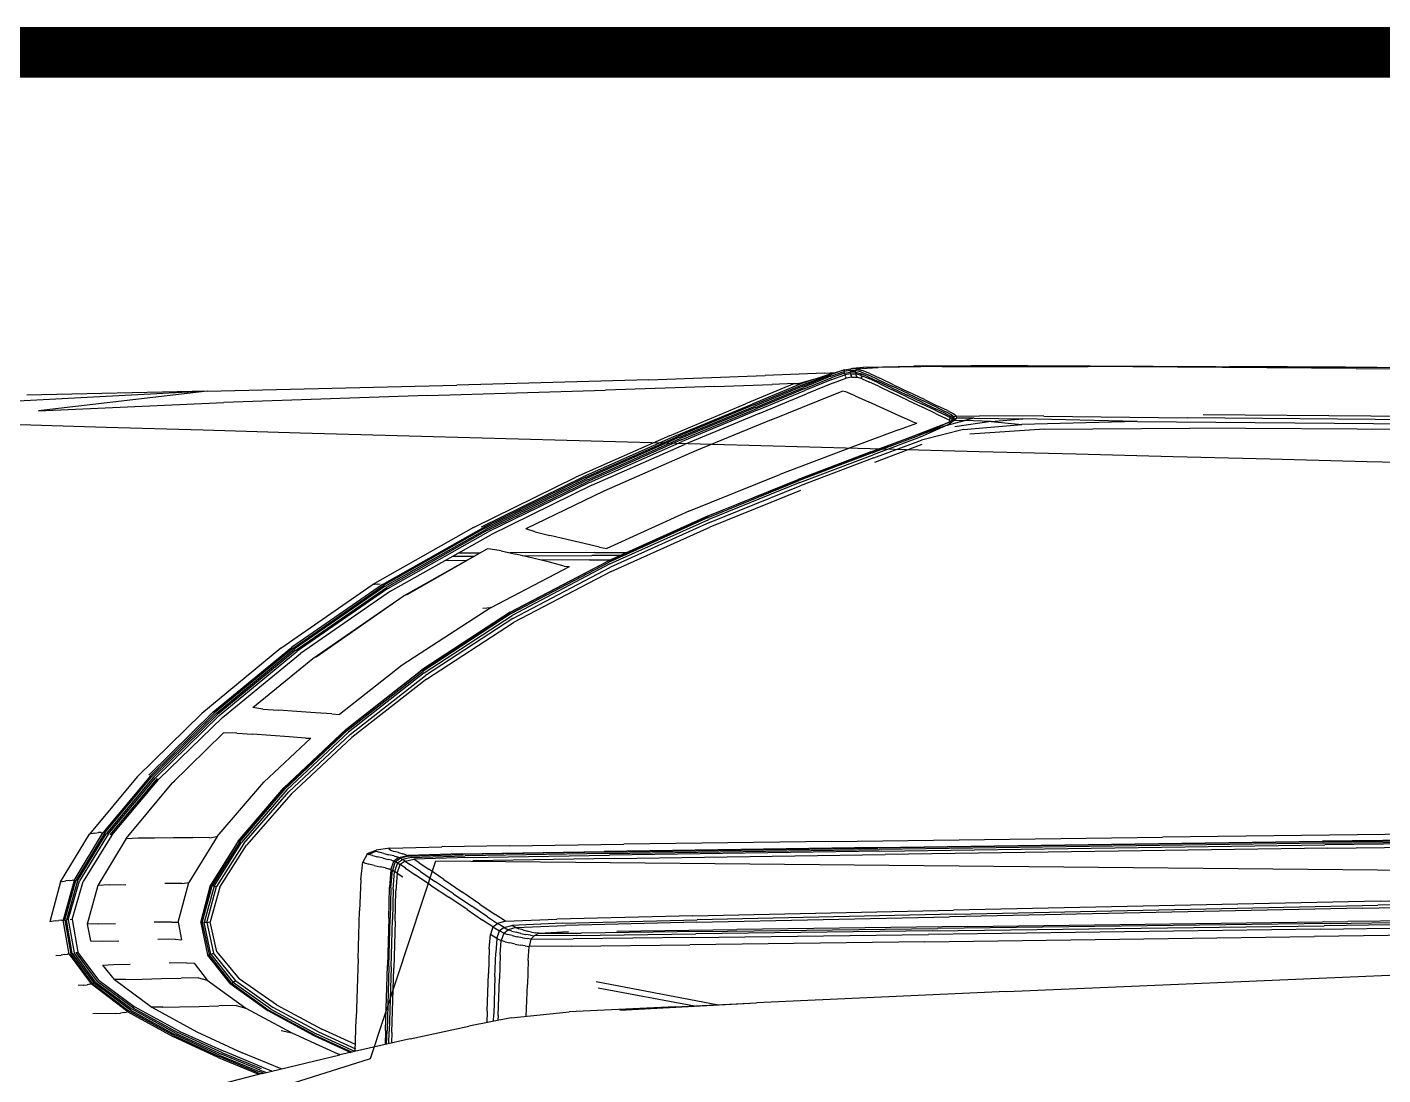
# Model space of a CAD drawing. Extents: x 526875 to 527530, y 3493038 to 3493574.
# Drawn here: x 527098.155 to 527099.499, y 3493326.089 to 3493327.128 of the extents above; entities that cross this region are included whole.
import ezdxf

# ---------------------------------------------------------------- set-up
doc = ezdxf.new("R2010")
doc.units = 0
doc.header["$LTSCALE"] = 2
doc.layers.get('0').update_dxf_attribs({"linetype": 'CONTINUOUS'})
for name, color, linetype in [('L-WATER水景', 5, 'CONTINUOUS'), ('W-_ANTICOLLISION防撞措施', 6, 'CONTINUOUS'), ('W-_BOLLARD系船栓', 4, 'CONTINUOUS')]:
    doc.layers.add(name, color=color, linetype=linetype)

# ---------------------------------------------------------------- blocks, each defined once
blk = doc.blocks.new('$matou$00000056')
at = {"color": 0, "linetype": 'Continuous'}
for p, q in [((5202.09, -1473.5, 0), (5255.29, -1455.64, 0)), ((5202.09, -1473.5, 0), (5150.81, -1489.61, 0)), ((5189.64, -1477.61, 0), (5189.4, -1477.49, 0)), ((5189.64, -1477.61, 0), (5215.39, -1490.48, 0)), ((5202.06, -1478.94, 0), (5195.36, -1475.62, 0)), ((5203.49, -1476.42, 0), (5199.37, -1474.36, 0)), ((5201.19, -1473.79, 0), (5204.13, -1475.26, 0)), ((5202.06, -1478.94, 0), (5227.6, -1491.61, 0)), ((5204.67, -1474.22, 0), (5202.78, -1473.27, 0)), ((5228.44, -1490.43, 0), (5202.79, -1477.66, 0)), ((5203.49, -1476.42, 0), (5229.24, -1489.29, 0)), ((5204.08, -1472.84, 0), (5205.08, -1473.34, 0)), ((5229.99, -1488.23, 0), (5204.13, -1475.26, 0)), ((5204.67, -1474.22, 0), (5230.65, -1487.29, 0)), ((5231.21, -1486.5, 0), (5205.08, -1473.34, 0)), ((5260.8, -1504.15, 0), (5230.65, -1487.29, 0)), ((5231.21, -1486.5, 0), (5261.48, -1503.47, 0)), ((5104.4, -1503.36, 0), (5150.81, -1489.61, 0)), ((5140.7, -1492.61, 0), (5140.23, -1519.73, 0)), ((5165.11, -1508.34, 0), (5140.66, -1494.73, 0)), ((5141.05, -1492.5, 0), (5166.6, -1506.73, 0)), ((5167.57, -1505.77, 0), (5142.81, -1491.98, 0)), ((5143.63, -1491.74, 0), (5168.1, -1505.36, 0)), ((5168.24, -1505.37, 0), (5143.69, -1491.72, 0)), ((5150.64, -1489.66, 0), (5152.22, -1490.45, 0)), ((5182.77, -1507.3, 0), (5152.22, -1490.45, 0)), ((5245.63, -1507.35, 0), (5215.39, -1490.48, 0)), ((5257.3, -1507.95, 0), (5227.6, -1491.61, 0)), ((5228.44, -1490.43, 0), (5258.24, -1506.91, 0)), ((5259.16, -1505.91, 0), (5229.24, -1489.29, 0)), ((5229.99, -1488.23, 0), (5260.02, -1504.97, 0)), ((5104.4, -1503.36, 0), (5065.77, -1514.18, 0)), ((5116.59, -1508.55, 0), (5116.71, -1499.71, 0)), ((5118.5, -1499.18, 0), (5118.36, -1509.25, 0)), ((5120.01, -1498.74, 0), (5119.86, -1509.8, 0)), ((5120.81, -1510.11, 0), (5120.97, -1498.45, 0)), ((5140.6, -1498.22, 0), (5163.04, -1510.73, 0)), ((5167.57, -1505.77, 0), (5197.83, -1525.79, 0)), ((5198.39, -1525.42, 0), (5168.1, -1505.36, 0)), ((5168.24, -1505.37, 0), (5198.55, -1525.43, 0)), ((5289.55, -1524.83, 0), (5260.02, -1504.97, 0)), ((5260.8, -1504.15, 0), (5290.44, -1524.15, 0)), ((5291.23, -1523.59, 0), (5261.48, -1503.47, 0)), ((5037.88, -1521.48, 0), (5065.77, -1514.18, 0)), ((5116.59, -1508.55, 0), (5115.82, -1561.68, 0)), ((5117.59, -1562.62, 0), (5118.36, -1509.25, 0)), ((5119.08, -1563.35, 0), (5119.86, -1509.8, 0)), ((5120.81, -1510.11, 0), (5120.03, -1563.73, 0)), ((5193.07, -1530.39, 0), (5163.04, -1510.73, 0)), ((5165.11, -1508.34, 0), (5195.23, -1528.17, 0)), ((5196.79, -1526.67, 0), (5166.6, -1506.73, 0)), ((5189.79, -1509.23, 0), (5182.77, -1507.3, 0)), ((5213.28, -1527.46, 0), (5182.77, -1507.3, 0)), ((5275.54, -1527.46, 0), (5245.63, -1507.35, 0)), ((5257.3, -1507.95, 0), (5286.51, -1527.32, 0)), ((5287.55, -1526.45, 0), (5258.24, -1506.91, 0)), ((5259.16, -1505.91, 0), (5288.58, -1525.61, 0)), ((5037.88, -1521.48, 0), (4999.54, -1526.82, 0)), ((5027.86, -1522.87, 0), (5027.36, -1549.17, 0)), ((5046.48, -1523.23, 0), (5045.92, -1553.64, 0)), ((5046.48, -1523.23, 0), (5046.56, -1519.21, 0)), ((5049.49, -1518.44, 0), (5049.39, -1524.51, 0)), ((5053.74, -1526.79, 0), (5053.9, -1517.29, 0)), ((5139.4, -1569.16, 0), (5140.23, -1519.73, 0)), ((5291.23, -1523.59, 0), (5290.44, -1524.15, 0)), ((5291.23, -1523.59, 0), (5292.23, -1523.13, 0)), ((5291.23, -1523.59, 0), (5315.77, -1546.23, 0)), ((5293.76, -1522.75, 0), (5292.23, -1523.13, 0)), ((5293.76, -1522.75, 0), (5296.14, -1522.41, 0)), ((5299.67, -1522.11, 0), (5296.14, -1522.41, 0)), ((5299.67, -1522.11, 0), (5314.34, -1521.59, 0)), ((4966.14, -1528.72, 0), (4875.72, -1535.95, 0)), ((4929.56, -1531.77, 0), (4875.72, -1535.95, 0)), ((4929.56, -1531.77, 0), (4999.54, -1526.82, 0)), ((5048.82, -1555.15, 0), (5049.39, -1524.51, 0)), ((5053.74, -1526.79, 0), (5053.17, -1557.92, 0)), ((5193.07, -1530.39, 0), (5217.92, -1551.73, 0)), ((5220.14, -1549.88, 0), (5195.23, -1528.17, 0)), ((5196.79, -1526.67, 0), (5221.79, -1548.65, 0)), ((5198.39, -1525.42, 0), (5197.83, -1525.79, 0)), ((5222.91, -1547.95, 0), (5197.83, -1525.79, 0)), ((5198.39, -1525.42, 0), (5198.55, -1525.43, 0)), ((5198.39, -1525.42, 0), (5223.55, -1547.67, 0)), ((5223.76, -1547.69, 0), (5198.55, -1525.43, 0)), ((5219.84, -1529.45, 0), (5213.28, -1527.46, 0)), ((5239.02, -1550.33, 0), (5213.28, -1527.46, 0)), ((5219.84, -1529.45, 0), (5231.28, -1529.07, 0)), ((5244.28, -1528.53, 0), (5231.28, -1529.07, 0)), ((5257.13, -1527.99, 0), (5244.28, -1528.53, 0)), ((5268.13, -1527.59, 0), (5257.13, -1527.99, 0)), ((5268.13, -1527.59, 0), (5275.54, -1527.46, 0)), ((5300.33, -1550.05, 0), (5275.54, -1527.46, 0)), ((5310.58, -1549.04, 0), (5286.51, -1527.32, 0)), ((5287.55, -1526.45, 0), (5311.71, -1548.38, 0)), ((5312.83, -1547.74, 0), (5288.58, -1525.61, 0)), ((5289.55, -1524.83, 0), (5313.89, -1547.16, 0)), ((5314.88, -1546.65, 0), (5290.44, -1524.15, 0)), ((4710.5, -1547.05, 0), (4875.72, -1535.95, 0)), ((4982, -1552.26, 0), (4900.89, -1533.99, 0)), ((4980.58, -1547.13, 0), (4916.77, -1532.76, 0)), ((4710.5, -1547.05, 0), (4437.38, -1565, 0)), ((5026.97, -1568.92, 0), (5027.36, -1549.17, 0)), ((5220.14, -1549.88, 0), (5221.79, -1548.65, 0)), ((5220.14, -1549.88, 0), (5235.13, -1572.6, 0)), ((5222.91, -1547.95, 0), (5221.79, -1548.65, 0)), ((5236.83, -1571.82, 0), (5221.79, -1548.65, 0)), ((5222.91, -1547.95, 0), (5223.55, -1547.67, 0)), ((5222.91, -1547.95, 0), (5238.02, -1571.39, 0)), ((5223.76, -1547.69, 0), (5223.55, -1547.67, 0)), ((5238.72, -1571.25, 0), (5223.55, -1547.67, 0)), ((5223.76, -1547.69, 0), (5238.98, -1571.3, 0)), ((5244.79, -1552.19, 0), (5239.02, -1550.33, 0)), ((5247.78, -1564.1, 0), (5239.02, -1550.33, 0)), ((5282.01, -1550.65, 0), (5269.17, -1551.23, 0)), ((5292.97, -1550.2, 0), (5282.01, -1550.65, 0)), ((5292.97, -1550.2, 0), (5300.33, -1550.05, 0)), ((5300.33, -1550.05, 0), (5308.21, -1561.72, 0)), ((5310.58, -1549.04, 0), (5324.86, -1572.45, 0)), ((5326.07, -1572.04, 0), (5311.71, -1548.38, 0)), ((5312.83, -1547.74, 0), (5327.25, -1571.65, 0)), ((5314.88, -1546.65, 0), (5313.89, -1547.16, 0)), ((5328.39, -1571.29, 0), (5313.89, -1547.16, 0)), ((5314.88, -1546.65, 0), (5315.77, -1546.23, 0)), ((5314.88, -1546.65, 0), (5329.45, -1570.98, 0)), ((5316.86, -1545.88, 0), (5315.77, -1546.23, 0)), ((5330.42, -1570.75, 0), (5315.77, -1546.23, 0)), ((5316.86, -1545.88, 0), (5318.47, -1545.55, 0)), ((5320.88, -1545.21, 0), (5318.47, -1545.55, 0)), ((5320.88, -1545.21, 0), (5324.42, -1544.81, 0)), ((5045.57, -1573.55, 0), (5045.92, -1553.64, 0)), ((5048.82, -1555.15, 0), (5048.47, -1575.21, 0)), ((5052.82, -1578.27, 0), (5053.17, -1557.92, 0)), ((5232.88, -1573.81, 0), (5217.92, -1551.73, 0)), ((5244.79, -1552.19, 0), (5256.19, -1551.8, 0)), ((5269.17, -1551.23, 0), (5256.19, -1551.8, 0)), ((5115.23, -1600.56, 0), (5115.82, -1561.68, 0)), ((5117.59, -1562.62, 0), (5117, -1601.71, 0)), ((5119.08, -1563.35, 0), (5118.5, -1602.58, 0)), ((5119.45, -1603.02, 0), (5120.03, -1563.73, 0)), ((5252.93, -1564.32, 0), (5247.78, -1564.1, 0)), ((5252.93, -1564.32, 0), (5264.35, -1564.11, 0)), ((5301.02, -1562.36, 0), (5290.12, -1562.89, 0)), ((5308.21, -1561.72, 0), (5301.02, -1562.36, 0)), ((5026.97, -1568.92, 0), (5026.4, -1580.65, 0)), ((5045.57, -1573.55, 0), (5044.88, -1585.35, 0)), ((5047.76, -1587.09, 0), (5048.47, -1575.21, 0)), ((5139.4, -1569.16, 0), (5138.71, -1608.72, 0)), ((5232.88, -1573.81, 0), (5237.51, -1598.38, 0)), ((5236.83, -1571.82, 0), (5235.13, -1572.6, 0)), ((5239.72, -1597.98, 0), (5235.13, -1572.6, 0)), ((5236.83, -1571.82, 0), (5238.02, -1571.39, 0)), ((5236.83, -1571.82, 0), (5241.43, -1597.76, 0)), ((5238.72, -1571.25, 0), (5238.02, -1571.39, 0)), ((5242.65, -1597.67, 0), (5238.02, -1571.39, 0)), ((5238.72, -1571.25, 0), (5243.4, -1597.69, 0)), ((5238.72, -1571.25, 0), (5238.98, -1571.3, 0)), ((5243.69, -1597.77, 0), (5238.98, -1571.3, 0)), ((5326.07, -1572.04, 0), (5324.86, -1572.45, 0)), ((5328.77, -1599.19, 0), (5324.86, -1572.45, 0)), ((5331.25, -1598.92, 0), (5327.25, -1571.65, 0)), ((5328.39, -1571.29, 0), (5329.45, -1570.98, 0)), ((5328.39, -1571.29, 0), (5332.43, -1598.82, 0)), ((5330.42, -1570.75, 0), (5329.45, -1570.98, 0)), ((5333.54, -1598.74, 0), (5329.45, -1570.98, 0)), ((5330.42, -1570.75, 0), (5331.59, -1570.52, 0)), ((5330.42, -1570.75, 0), (5334.57, -1598.7, 0)), ((5333.25, -1570.25, 0), (5331.59, -1570.52, 0)), ((5333.25, -1570.25, 0), (5335.71, -1569.87, 0)), ((5339.26, -1569.33, 0), (5335.71, -1569.87, 0)), ((4764.97, -1587.67, 0), (4920.15, -1583.29, 0)), ((4998.71, -1581.17, 0), (4920.15, -1583.29, 0)), ((4998.71, -1581.17, 0), (5026.4, -1580.65, 0)), ((5025.28, -1586.75, 0), (5026.4, -1580.65, 0)), ((5028.98, -1581.03, 0), (5026.4, -1580.65, 0)), ((5028.98, -1581.03, 0), (5032.19, -1581.66, 0)), ((5035.71, -1582.46, 0), (5032.19, -1581.66, 0)), ((5035.71, -1582.46, 0), (5039.22, -1583.38, 0)), ((5042.38, -1584.36, 0), (5039.22, -1583.38, 0)), ((5042.38, -1584.36, 0), (5044.88, -1585.35, 0)), ((5043.31, -1591.46, 0), (5044.88, -1585.35, 0)), ((5047.76, -1587.09, 0), (5044.88, -1585.35, 0)), ((5052.82, -1578.27, 0), (5052.1, -1590.31, 0)), ((5260.55, -1583.8, 0), (5256.19, -1583.44, 0)), ((5258.58, -1597.94, 0), (5256.19, -1583.44, 0)), ((5260.55, -1583.8, 0), (5271.97, -1583.36, 0)), ((5308.62, -1581.63, 0), (5297.73, -1582.12, 0)), ((5316.41, -1581.74, 0), (5308.62, -1581.63, 0)), ((5318.74, -1595.69, 0), (5316.41, -1581.74, 0)), ((4196.73, -1603.94, 0), (4507.41, -1594.99, 0)), ((4503.46, -1601.14, 0), (4762.41, -1593.79, 0)), ((4764.97, -1587.67, 0), (4507.41, -1594.99, 0)), ((4912.85, -1594.23, 0), (4756.41, -1598.64, 0)), ((4760.11, -1596.65, 0), (4916.31, -1592.25, 0)), ((4918.44, -1589.39, 0), (4762.41, -1593.79, 0)), ((4968.62, -1594.05, 0), (4889.12, -1596.16, 0)), ((4912.85, -1594.23, 0), (4992.05, -1592.09, 0)), ((4995.38, -1590.12, 0), (4916.31, -1592.25, 0)), ((4918.44, -1589.39, 0), (4997.44, -1587.27, 0)), ((5019.87, -1591.56, 0), (4992.05, -1592.09, 0)), ((4995.38, -1590.12, 0), (5023.22, -1589.59, 0)), ((5025.28, -1586.75, 0), (4997.44, -1587.27, 0)), ((5019.87, -1591.56, 0), (5000.49, -1593.37, 0)), ((5019.87, -1591.56, 0), (5023.22, -1589.59, 0)), ((5019.87, -1591.56, 0), (5022.19, -1591.93, 0)), ((5024.91, -1592.53, 0), (5022.19, -1591.93, 0)), ((5025.28, -1586.75, 0), (5023.22, -1589.59, 0)), ((5025.7, -1589.97, 0), (5023.22, -1589.59, 0)), ((5024.91, -1592.53, 0), (5027.81, -1593.3, 0)), ((5025.28, -1586.75, 0), (5027.83, -1587.13, 0)), ((5025.7, -1589.97, 0), (5028.69, -1590.58, 0)), ((5030.67, -1594.19, 0), (5027.81, -1593.3, 0)), ((5030.97, -1587.75, 0), (5027.83, -1587.13, 0)), ((5031.92, -1591.37, 0), (5028.69, -1590.58, 0)), ((5030.67, -1594.19, 0), (5033.28, -1595.17, 0)), ((5030.97, -1587.75, 0), (5034.4, -1588.55, 0)), ((5031.92, -1591.37, 0), (5035.12, -1592.28, 0)), ((5035.42, -1596.16, 0), (5033.28, -1595.17, 0)), ((5037.8, -1589.47, 0), (5034.4, -1588.55, 0)), ((5038.02, -1593.26, 0), (5035.12, -1592.28, 0)), ((5035.42, -1596.16, 0), (5040.34, -1594.26, 0)), ((5037.8, -1589.47, 0), (5040.88, -1590.46, 0)), ((5038.02, -1593.26, 0), (5040.34, -1594.26, 0)), ((5043.31, -1591.46, 0), (5040.34, -1594.26, 0)), ((5043.13, -1596.03, 0), (5040.34, -1594.26, 0)), ((5043.31, -1591.46, 0), (5040.88, -1590.46, 0)), ((5043.13, -1596.03, 0), (5046.17, -1593.22, 0)), ((5043.31, -1591.46, 0), (5046.17, -1593.22, 0)), ((5047.76, -1587.09, 0), (5046.17, -1593.22, 0)), ((5050.49, -1596.5, 0), (5046.17, -1593.22, 0)), ((5047.76, -1587.09, 0), (5052.1, -1590.31, 0)), ((5050.49, -1596.5, 0), (5052.1, -1590.31, 0)), ((4188.79, -1612.97, 0), (4500.93, -1604.03, 0)), ((4503.46, -1601.14, 0), (4191.8, -1610.04, 0)), ((4736.54, -1600.45, 0), (4485.38, -1607.63, 0)), ((4496.82, -1606.04, 0), (4756.41, -1598.64, 0)), ((4760.11, -1596.65, 0), (4500.93, -1604.03, 0)), ((4736.54, -1600.45, 0), (4889.12, -1596.16, 0)), ((4744.8, -1610.63, 0), (4915.55, -1603.99, 0)), ((4915.62, -1602.07, 0), (4748.69, -1608.49, 0)), ((5004.44, -1600.17, 0), (4915.55, -1603.99, 0)), ((4915.62, -1602.07, 0), (5002.52, -1598.36, 0)), ((4918.51, -1607.3, 0), (5008.29, -1603.45, 0)), ((5035.42, -1596.16, 0), (5002.52, -1598.36, 0)), ((5004.44, -1600.17, 0), (5038.09, -1597.93, 0)), ((5042.3, -1601.21, 0), (5008.29, -1603.45, 0)), ((5035.42, -1596.16, 0), (5038.09, -1597.93, 0)), ((5043.13, -1596.03, 0), (5038.09, -1597.93, 0)), ((5042.3, -1601.21, 0), (5047.4, -1599.31, 0)), ((5042.3, -1601.21, 0), (5049.04, -1606.75, 0)), ((5043.13, -1596.03, 0), (5047.4, -1599.31, 0)), ((5050.49, -1596.5, 0), (5047.4, -1599.31, 0)), ((5054.2, -1604.85, 0), (5047.4, -1599.31, 0)), ((5050.49, -1596.5, 0), (5057.32, -1602.04, 0)), ((5067.74, -1610.58, 0), (5057.32, -1602.04, 0)), ((5115.23, -1600.56, 0), (5114.86, -1625.65, 0)), ((5116.63, -1626.92, 0), (5117, -1601.71, 0)), ((5118.13, -1627.88, 0), (5118.5, -1602.58, 0)), ((5119.45, -1603.02, 0), (5119.07, -1628.37, 0)), ((5231.33, -1627.19, 0), (5237.51, -1598.38, 0)), ((5239.72, -1597.98, 0), (5233.43, -1627.68, 0)), ((5235.08, -1628.06, 0), (5241.43, -1597.76, 0)), ((5242.65, -1597.67, 0), (5236.29, -1628.33, 0)), ((5237.06, -1628.52, 0), (5243.4, -1597.69, 0)), ((5243.69, -1597.77, 0), (5237.38, -1628.64, 0)), ((5239.72, -1597.98, 0), (5237.51, -1598.38, 0)), ((5239.72, -1597.98, 0), (5241.43, -1597.76, 0)), ((5242.65, -1597.67, 0), (5241.43, -1597.76, 0)), ((5242.65, -1597.67, 0), (5243.4, -1597.69, 0)), ((5243.69, -1597.77, 0), (5243.4, -1597.69, 0)), ((5258.58, -1597.94, 0), (5251.81, -1630.85, 0)), ((5263.08, -1597.98, 0), (5258.58, -1597.94, 0)), ((5263.08, -1597.98, 0), (5274.41, -1597.64, 0)), ((5311.02, -1595.88, 0), (5300.12, -1596.4, 0)), ((5311.02, -1595.88, 0), (5318.74, -1595.69, 0)), ((5311.99, -1627.72, 0), (5318.74, -1595.69, 0)), ((5328.77, -1599.19, 0), (5321.7, -1630.91, 0)), ((5331.25, -1598.92, 0), (5324.21, -1631.18, 0)), ((5325.41, -1631.32, 0), (5332.43, -1598.82, 0)), ((5333.54, -1598.74, 0), (5326.54, -1631.47, 0)), ((5327.59, -1631.63, 0), (5334.57, -1598.7, 0)), ((5328.77, -1599.19, 0), (5330.02, -1599.05, 0)), ((5333.54, -1598.74, 0), (5334.57, -1598.7, 0)), ((5335.79, -1598.61, 0), (5334.57, -1598.7, 0)), ((5335.79, -1598.61, 0), (5337.5, -1598.4, 0)), ((5336.64, -1630.23, 0), (5343.55, -1597.26, 0)), ((5339.99, -1597.98, 0), (5337.5, -1598.4, 0)), ((5339.99, -1597.98, 0), (5343.55, -1597.26, 0)), ((4182.28, -1616.45, 0), (4485.38, -1607.63, 0)), ((4496.82, -1606.04, 0), (4183.87, -1615.05, 0)), ((4744.8, -1610.63, 0), (4465.57, -1621.35, 0)), ((4475.7, -1618.83, 0), (4748.69, -1608.49, 0)), ((4918.51, -1607.3, 0), (4746.06, -1614, 0)), ((5059.31, -1615.28, 0), (5049.04, -1606.75, 0)), ((5054.2, -1604.85, 0), (5064.56, -1613.4, 0)), ((5076.66, -1623.43, 0), (5064.56, -1613.4, 0)), ((5067.74, -1610.58, 0), (5079.9, -1620.61, 0)), ((5138.16, -1634.24, 0), (5138.71, -1608.72, 0)), ((4108.37, -1634, 0), (4465.57, -1621.35, 0)), ((4475.7, -1618.83, 0), (4121.78, -1631.28, 0)), ((4464.08, -1624.81, 0), (4746.06, -1614, 0)), ((5059.31, -1615.28, 0), (5071.32, -1625.29, 0)), ((5091.98, -1630.59, 0), (5079.9, -1620.61, 0)), ((4464.08, -1624.81, 0), (4104.99, -1637.45, 0)), ((5083.26, -1635.24, 0), (5071.32, -1625.29, 0)), ((5076.66, -1623.43, 0), (5088.69, -1633.41, 0)), ((5091.98, -1630.59, 0), (5102.17, -1638.98, 0)), ((5114.08, -1640.14, 0), (5114.86, -1625.65, 0)), ((5116.63, -1626.92, 0), (5115.85, -1641.47, 0)), ((5118.13, -1627.88, 0), (5117.35, -1642.49, 0)), ((5118.29, -1642.99, 0), (5119.07, -1628.37, 0)), ((5231.33, -1627.19, 0), (5213.88, -1661.99, 0)), ((5215.77, -1663.34, 0), (5233.43, -1627.68, 0)), ((5235.08, -1628.06, 0), (5217.3, -1664.3, 0)), ((5218.45, -1664.93, 0), (5236.29, -1628.33, 0)), ((5237.06, -1628.52, 0), (5219.2, -1665.29, 0)), ((5219.54, -1665.44, 0), (5237.38, -1628.64, 0)), ((5233.34, -1669.06, 0), (5251.81, -1630.85, 0)), ((5235.08, -1628.06, 0), (5233.43, -1627.68, 0)), ((5235.08, -1628.06, 0), (5236.29, -1628.33, 0)), ((5237.06, -1628.52, 0), (5236.29, -1628.33, 0)), ((5237.06, -1628.52, 0), (5237.38, -1628.64, 0)), ((5256.52, -1630.02, 0), (5251.81, -1630.85, 0)), ((5256.52, -1630.02, 0), (5267.77, -1629.81, 0)), ((5304.18, -1628.33, 0), (5293.34, -1628.77, 0)), ((5293.51, -1666.52, 0), (5311.99, -1627.72, 0)), ((5303.06, -1669.25, 0), (5321.7, -1630.91, 0)), ((5304.18, -1628.33, 0), (5311.99, -1627.72, 0)), ((5305.53, -1670.02, 0), (5324.21, -1631.18, 0)), ((5325.41, -1631.32, 0), (5306.72, -1670.4, 0)), ((5336.64, -1630.23, 0), (5317.88, -1669.84, 0)), ((5330.58, -1631.55, 0), (5333.08, -1631.1, 0)), ((5336.64, -1630.23, 0), (5333.08, -1631.1, 0)), ((5083.26, -1635.24, 0), (5093.32, -1643.63, 0)), ((5098.83, -1641.81, 0), (5088.69, -1633.41, 0)), ((5108.64, -1644.27, 0), (5102.17, -1638.98, 0)), ((5114.08, -1640.14, 0), (5110.41, -1637.25, 0)), ((5114.08, -1640.14, 0), (5112.3, -1647.21, 0)), ((5114.08, -1640.14, 0), (5115.85, -1641.47, 0)), ((5138.16, -1634.24, 0), (5136.84, -1648.94, 0)), ((5307.84, -1670.77, 0), (5326.54, -1631.47, 0)), ((5327.59, -1631.63, 0), (5308.89, -1671.12, 0)), ((5327.59, -1631.63, 0), (5326.54, -1631.47, 0)), ((5327.59, -1631.63, 0), (5328.85, -1631.7, 0)), ((5330.58, -1631.55, 0), (5328.85, -1631.7, 0)), ((5099.7, -1648.91, 0), (5093.32, -1643.63, 0)), ((5098.83, -1641.81, 0), (5105.27, -1647.1, 0)), ((5099.7, -1648.91, 0), (5103.31, -1651.85, 0)), ((5108.91, -1650.05, 0), (5105.27, -1647.1, 0)), ((5108.64, -1644.27, 0), (5112.3, -1647.21, 0)), ((5108.91, -1650.05, 0), (5112.3, -1647.21, 0)), ((5114.07, -1648.56, 0), (5110.66, -1651.41, 0)), ((5114.07, -1648.56, 0), (5112.3, -1647.21, 0)), ((5114.07, -1648.56, 0), (5115.85, -1641.47, 0)), ((5114.07, -1648.56, 0), (5114.85, -1649.11, 0)), ((5115.56, -1649.6, 0), (5114.85, -1649.11, 0)), ((5115.56, -1649.6, 0), (5117.35, -1642.49, 0)), ((5116.64, -1642, 0), (5115.85, -1641.47, 0)), ((5118.29, -1642.99, 0), (5116.49, -1650.12, 0)), ((5116.64, -1642, 0), (5117.35, -1642.49, 0)), ((5118.29, -1642.99, 0), (5117.35, -1642.49, 0)), ((5118.29, -1642.99, 0), (5119.76, -1643.59, 0)), ((5122.07, -1644.34, 0), (5119.76, -1643.59, 0)), ((5122.07, -1644.34, 0), (5125.5, -1645.33, 0)), ((5129.37, -1646.42, 0), (5125.5, -1645.33, 0)), ((5129.37, -1646.42, 0), (5133.01, -1647.47, 0)), ((5135.73, -1648.35, 0), (5133.01, -1647.47, 0)), ((5133.84, -1656.08, 0), (5136.84, -1648.94, 0)), ((5135.73, -1648.35, 0), (5136.84, -1648.94, 0)), ((4970.68, -1653.91, 0), (4791.59, -1659.35, 0)), ((4794.38, -1662.17, 0), (4973.93, -1656.8, 0)), ((4975.46, -1658.16, 0), (4795.66, -1663.52, 0)), ((4970.68, -1653.91, 0), (5064.11, -1650.8, 0)), ((5067.61, -1653.73, 0), (4973.93, -1656.8, 0)), ((4975.46, -1658.16, 0), (5069.28, -1655.1, 0)), ((4976.69, -1659.24, 0), (5070.66, -1656.17, 0)), ((5071.43, -1656.69, 0), (4977.32, -1659.77, 0)), ((5067.61, -1653.73, 0), (5103.31, -1651.85, 0)), ((5105.04, -1653.22, 0), (5069.28, -1655.1, 0)), ((5106.49, -1654.28, 0), (5070.66, -1656.17, 0)), ((5071.43, -1656.69, 0), (5107.35, -1654.8, 0)), ((5108.91, -1650.05, 0), (5103.31, -1651.85, 0)), ((5105.04, -1653.22, 0), (5110.66, -1651.41, 0)), ((5106.49, -1654.28, 0), (5112.14, -1652.46, 0)), ((5106.49, -1654.28, 0), (5107.35, -1654.8, 0)), ((5113.05, -1652.98, 0), (5107.35, -1654.8, 0)), ((5108.62, -1655.4, 0), (5107.35, -1654.8, 0)), ((5108.62, -1655.4, 0), (5110.52, -1656.14, 0)), ((5108.91, -1650.05, 0), (5110.66, -1651.41, 0)), ((5113.3, -1657.1, 0), (5110.52, -1656.14, 0)), ((5111.44, -1651.96, 0), (5110.66, -1651.41, 0)), ((5111.44, -1651.96, 0), (5112.14, -1652.46, 0)), ((5115.56, -1649.6, 0), (5112.14, -1652.46, 0)), ((5113.05, -1652.98, 0), (5112.14, -1652.46, 0)), ((5113.05, -1652.98, 0), (5116.49, -1650.12, 0)), ((5113.05, -1652.98, 0), (5114.42, -1653.58, 0)), ((5113.3, -1657.1, 0), (5116.25, -1658.14, 0)), ((5116.53, -1654.34, 0), (5114.42, -1653.58, 0)), ((5115.56, -1649.6, 0), (5116.49, -1650.12, 0)), ((5118.68, -1659.16, 0), (5116.25, -1658.14, 0)), ((5117.93, -1650.72, 0), (5116.49, -1650.12, 0)), ((5116.53, -1654.34, 0), (5119.66, -1655.31, 0)), ((5117.93, -1650.72, 0), (5120.17, -1651.48, 0)), ((5123.09, -1656.38, 0), (5119.66, -1655.31, 0)), ((5123.49, -1652.47, 0), (5120.17, -1651.48, 0)), ((5123.09, -1656.38, 0), (5126.13, -1657.41, 0)), ((5123.49, -1652.47, 0), (5127.22, -1653.55, 0)), ((5128.08, -1658.29, 0), (5126.13, -1657.41, 0)), ((5130.65, -1654.6, 0), (5127.22, -1653.55, 0)), ((5128.08, -1658.29, 0), (5133.08, -1655.48, 0)), ((5133.84, -1656.08, 0), (5128.24, -1658.89, 0)), ((5130.65, -1654.6, 0), (5133.08, -1655.48, 0)), ((5133.84, -1656.08, 0), (5133.08, -1655.48, 0)), ((4499.01, -1668.26, 0), (4791.59, -1659.35, 0)), ((4794.38, -1662.17, 0), (4501.09, -1670.97, 0)), ((4501.98, -1672.28, 0), (4795.66, -1663.52, 0)), ((4502.54, -1673.39, 0), (4796.63, -1664.61, 0)), ((4797.04, -1665.14, 0), (4502.62, -1673.92, 0)), ((4976.69, -1659.24, 0), (4796.63, -1664.61, 0)), ((4797.04, -1665.14, 0), (4977.32, -1659.77, 0)), ((4826.99, -1669.73, 0), (4964.45, -1665.93, 0)), ((5040.09, -1663.69, 0), (4964.45, -1665.93, 0)), ((5040.09, -1663.69, 0), (5084.68, -1662.23, 0)), ((5119.13, -1660.62, 0), (5084.68, -1662.23, 0)), ((5118.68, -1659.16, 0), (5119.87, -1660.02, 0)), ((5119.13, -1660.62, 0), (5128.24, -1658.89, 0)), ((5119.13, -1660.62, 0), (5119.87, -1660.02, 0)), ((5128.08, -1658.29, 0), (5128.24, -1658.89, 0)), ((5184.68, -1704.54, 0), (5213.88, -1661.99, 0)), ((5215.77, -1663.34, 0), (5186.25, -1706.62, 0)), ((5187.58, -1708.08, 0), (5217.3, -1664.3, 0)), ((5218.45, -1664.93, 0), (5188.61, -1709.01, 0)), ((5189.31, -1709.51, 0), (5219.2, -1665.29, 0)), ((5219.54, -1665.44, 0), (5189.64, -1709.7, 0)), ((5218.45, -1664.93, 0), (5219.2, -1665.29, 0)), ((5219.54, -1665.44, 0), (5219.2, -1665.29, 0)), ((5293.51, -1666.52, 0), (5263.53, -1712.83, 0)), ((5285.56, -1667.2, 0), (5274.82, -1667.43, 0)), ((5293.51, -1666.52, 0), (5285.56, -1667.2, 0)), ((4499.01, -1668.26, 0), (4127.37, -1678.26, 0)), ((4128.59, -1680.82, 0), (4501.09, -1670.97, 0)), ((4128.75, -1683.71, 0), (4502.62, -1673.92, 0)), ((4501.98, -1672.28, 0), (4129.02, -1682.08, 0)), ((4502.54, -1673.39, 0), (4129.08, -1683.17, 0)), ((4381.14, -1682.16, 0), (4608.37, -1675.97, 0)), ((4826.99, -1669.73, 0), (4608.37, -1675.97, 0)), ((5233.34, -1669.06, 0), (5202.87, -1714.15, 0)), ((5238.37, -1667.89, 0), (5233.34, -1669.06, 0)), ((5238.37, -1667.89, 0), (5249.51, -1667.94, 0)), ((5262.23, -1667.73, 0), (5249.51, -1667.94, 0)), ((5274.82, -1667.43, 0), (5262.23, -1667.73, 0)), ((5303.06, -1669.25, 0), (5272.25, -1715.85, 0)), ((5273.44, -1716.46, 0), (5304.31, -1669.64, 0)), ((5305.53, -1670.02, 0), (5274.61, -1717.06, 0)), ((5275.75, -1717.63, 0), (5306.72, -1670.4, 0)), ((5307.84, -1670.77, 0), (5276.83, -1718.18, 0)), ((5277.84, -1718.7, 0), (5308.89, -1671.12, 0)), ((5286.61, -1717.71, 0), (5317.88, -1669.84, 0)), ((5310.14, -1671.32, 0), (5308.89, -1671.12, 0)), ((5310.14, -1671.32, 0), (5311.87, -1671.26, 0)), ((5314.35, -1670.81, 0), (5311.87, -1671.26, 0)), ((5314.35, -1670.81, 0), (5317.88, -1669.84, 0)), ((5184.68, -1704.54, 0), (5144.95, -1751.76, 0)), ((5146.15, -1754.46, 0), (5186.25, -1706.62, 0)), ((5187.58, -1708.08, 0), (5147.23, -1756.33, 0)), ((5148.11, -1757.51, 0), (5188.61, -1709.01, 0)), ((5189.31, -1709.51, 0), (5148.73, -1758.14, 0)), ((5149.03, -1758.35, 0), (5189.64, -1709.7, 0)), ((5202.87, -1714.15, 0), (5171.97, -1751.09, 0)), ((5263.53, -1712.83, 0), (5230, -1754.54, 0)), ((5230.62, -1767.5, 0), (5272.25, -1715.85, 0)), ((5232.83, -1769.06, 0), (5274.61, -1717.06, 0)), ((5275.75, -1717.63, 0), (5233.89, -1769.81, 0)), ((5234.91, -1770.52, 0), (5276.83, -1718.18, 0)), ((5277.84, -1718.7, 0), (5235.85, -1771.17, 0)), ((5236.99, -1771.63, 0), (5279.04, -1719.04, 0)), ((5286.61, -1717.71, 0), (5244.31, -1770.58, 0)), ((5261.65, -1714.34, 0), (5263.53, -1712.83, 0)), ((5095.88, -1800.62, 0), (5144.95, -1751.76, 0)), ((5146.15, -1754.46, 0), (5096.73, -1803.79, 0)), ((5097.55, -1805.99, 0), (5147.23, -1756.33, 0)), ((5175.67, -1750.95, 0), (5171.97, -1751.09, 0)), ((5175.67, -1750.95, 0), (5186.35, -1752.06, 0)), ((5186.35, -1752.06, 0), (5198.56, -1752.94, 0)), ((5198.56, -1752.94, 0), (5210.66, -1753.74, 0)), ((5220.97, -1754.46, 0), (5210.66, -1753.74, 0)), ((5220.97, -1754.46, 0), (5228.2, -1754.63, 0)), ((5228.2, -1754.63, 0), (5230, -1754.54, 0)), ((5148.11, -1757.51, 0), (5098.27, -1807.37, 0)), ((5098.8, -1808.09, 0), (5148.73, -1758.14, 0)), ((5149.03, -1758.35, 0), (5099.06, -1808.33, 0)), ((5112.14, -1811.92, 0), (5153.29, -1770.91, 0)), ((5158.28, -1771.25, 0), (5153.29, -1770.91, 0)), ((5158.28, -1771.25, 0), (5169.16, -1772.09, 0)), ((5169.16, -1772.09, 0), (5181.43, -1773.04, 0)), ((5230.62, -1767.5, 0), (5179.52, -1820.97, 0)), ((5181.43, -1773.04, 0), (5193.62, -1773.91, 0)), ((5232.83, -1769.06, 0), (5181.56, -1822.83, 0)), ((5182.54, -1823.71, 0), (5233.89, -1769.81, 0)), ((5234.91, -1770.52, 0), (5183.47, -1824.55, 0)), ((5184.34, -1825.31, 0), (5235.85, -1771.17, 0)), ((5236.99, -1771.63, 0), (5185.4, -1825.88, 0)), ((5192.43, -1825.16, 0), (5244.31, -1770.58, 0)), ((5204.02, -1774.65, 0), (5193.62, -1773.91, 0)), ((5204.02, -1774.65, 0), (5210.71, -1775.79, 0)), ((5210.71, -1775.79, 0), (5171.33, -1816.83, 0)), ((5095.88, -1800.62, 0), (5038.7, -1848.05, 0)), ((5039.24, -1851.56, 0), (5096.73, -1803.79, 0)), ((5097.55, -1805.99, 0), (5039.84, -1853.99, 0)), ((5040.41, -1855.52, 0), (5098.27, -1807.37, 0)), ((5098.8, -1808.09, 0), (5040.86, -1856.32, 0)), ((5041.08, -1856.56, 0), (5099.06, -1808.33, 0)), ((5053.57, -1860.42, 0), (5112.14, -1811.92, 0)), ((5171.33, -1816.83, 0), (5111.9, -1869.05, 0)), ((5168.96, -1818.26, 0), (5111.9, -1869.05, 0)), ((5168.96, -1818.26, 0), (5171.33, -1816.83, 0)), ((5120.32, -1873.05, 0), (5179.52, -1820.97, 0)), ((5122.19, -1875.14, 0), (5181.56, -1822.83, 0)), ((5182.54, -1823.71, 0), (5123.09, -1876.13, 0)), ((5123.93, -1877.07, 0), (5183.47, -1824.55, 0)), ((5184.34, -1825.31, 0), (5124.72, -1877.92, 0)), ((5125.7, -1878.58, 0), (5185.4, -1825.88, 0)), ((5192.43, -1825.16, 0), (5132.42, -1878.21, 0)), ((4974.6, -1890.99, 0), (5038.7, -1848.05, 0)), ((5039.24, -1851.56, 0), (4974.94, -1894.72, 0)), ((4975.4, -1897.29, 0), (5039.84, -1853.99, 0)), ((5040.41, -1855.52, 0), (4975.86, -1898.9, 0)), ((4976.24, -1899.74, 0), (5040.86, -1856.32, 0)), ((5041.08, -1856.56, 0), (4976.43, -1899.99, 0)), ((5053.57, -1860.42, 0), (5002.21, -1894.83, 0)), ((5059.14, -1859.84, 0), (5053.57, -1860.42, 0)), ((5120.32, -1873.05, 0), (5054.36, -1920.52, 0)), ((5111.9, -1869.05, 0), (5056.63, -1908.73, 0)), ((5109.26, -1870.36, 0), (5056.63, -1908.73, 0)), ((5109.26, -1870.36, 0), (5111.9, -1869.05, 0)), ((5122.19, -1875.14, 0), (5056.09, -1922.78, 0)), ((5056.91, -1923.85, 0), (5123.09, -1876.13, 0)), ((5123.93, -1877.07, 0), (5057.69, -1924.86, 0)), ((5058.4, -1925.78, 0), (5124.72, -1877.92, 0)), ((5125.7, -1878.58, 0), (5059.31, -1926.51, 0)), ((5065.76, -1926.43, 0), (5132.42, -1878.21, 0)), ((5129.29, -1878.84, 0), (5127.13, -1878.93, 0)), ((5129.29, -1878.84, 0), (5132.42, -1878.21, 0)), ((4974.6, -1890.99, 0), (4909.62, -1928.48, 0)), ((4909.87, -1932.3, 0), (4974.94, -1894.72, 0)), ((4975.4, -1897.29, 0), (4910.26, -1934.93, 0)), ((4910.68, -1936.58, 0), (4975.86, -1898.9, 0)), ((4976.24, -1899.74, 0), (4911.04, -1937.42, 0)), ((4911.23, -1937.66, 0), (4976.43, -1899.99, 0)), ((4989, -1900.43, 0), (5021, -1899.84, 0)), ((5005.63, -1895.18, 0), (5002.21, -1894.83, 0)), ((5005.63, -1895.18, 0), (5015.32, -1898.24, 0)), ((5015.32, -1898.24, 0), (5026.54, -1901.41, 0)), ((5070.28, -1898.93, 0), (5084.73, -1898.66, 0)), ((4985.6, -1906.67, 0), (4964.42, -1906.93, 0)), ((4968.85, -1904.38, 0), (4987.48, -1904.15, 0)), ((4989, -1900.43, 0), (4975.39, -1900.6, 0)), ((4985.6, -1906.67, 0), (5041.7, -1905.62, 0)), ((5033.31, -1903.3, 0), (4987.48, -1904.15, 0)), ((5026.54, -1901.41, 0), (5037.71, -1904.53, 0)), ((5047.34, -1907.17, 0), (5037.71, -1904.53, 0)), ((5047.34, -1907.17, 0), (5054.56, -1908.51, 0)), ((5054.56, -1908.51, 0), (5056.63, -1908.73, 0)), ((5061.47, -1905.25, 0), (5075.95, -1904.98, 0)), ((5079.48, -1902.44, 0), (5065.02, -1902.71, 0)), ((4923.56, -1941.43, 0), (4977.67, -1910.17, 0)), ((4982.45, -1911.19, 0), (4977.67, -1910.17, 0)), ((4982.45, -1911.19, 0), (4992.68, -1913.87, 0)), ((4992.68, -1913.87, 0), (5004.02, -1917.15, 0)), ((5004.02, -1917.15, 0), (5015.31, -1920.41, 0)), ((4979.87, -1957.43, 0), (5031.15, -1925.64, 0)), ((4987.83, -1962.14, 0), (5054.36, -1920.52, 0)), ((4989.42, -1964.52, 0), (5056.09, -1922.78, 0)), ((5056.91, -1923.85, 0), (4990.18, -1965.66, 0)), ((4990.89, -1966.72, 0), (5057.69, -1924.86, 0)), ((5058.4, -1925.78, 0), (4991.53, -1967.7, 0)), ((4992.37, -1968.48, 0), (5059.31, -1926.51, 0)), ((5060.67, -1926.93, 0), (4993.64, -1968.97, 0)), ((5065.76, -1926.43, 0), (4998.54, -1968.67, 0)), ((5025.01, -1923.2, 0), (5015.31, -1920.41, 0)), ((5025.01, -1923.2, 0), (5031.15, -1925.64, 0)), ((4849.82, -1959.52, 0), (4909.62, -1928.48, 0)), ((4909.87, -1932.3, 0), (4850.06, -1963.36, 0)), ((4850.47, -1965.99, 0), (4910.26, -1934.93, 0)), ((4910.68, -1936.58, 0), (4850.93, -1967.61, 0)), ((4851.34, -1968.42, 0), (4911.04, -1937.42, 0)), ((4911.23, -1937.66, 0), (4851.58, -1968.61, 0)), ((4923.56, -1941.43, 0), (4863.64, -1972.55, 0)), ((4918.85, -1991.74, 0), (4979.87, -1957.43, 0)), ((4987.83, -1962.14, 0), (4926.89, -1996.66, 0)), ((4801.54, -1986.95, 0), (4850.06, -1963.36, 0)), ((4850.47, -1965.99, 0), (4802.06, -1989.52, 0)), ((4802.66, -1991.06, 0), (4850.93, -1967.61, 0)), ((4851.34, -1968.42, 0), (4803.22, -1991.78, 0)), ((4803.6, -1991.88, 0), (4851.58, -1968.61, 0)), ((4989.42, -1964.52, 0), (4928.36, -1999.15, 0)), ((4929.05, -2000.33, 0), (4990.18, -1965.66, 0)), ((4990.89, -1966.72, 0), (4929.68, -2001.45, 0)), ((4930.24, -2002.47, 0), (4991.53, -1967.7, 0)), ((4992.37, -1968.48, 0), (4930.99, -2003.31, 0)), ((4932.16, -2003.87, 0), (4993.64, -1968.97, 0)), ((4936.85, -2003.76, 0), (4998.54, -1968.67, 0)), ((4815.58, -1995.86, 0), (4863.64, -1972.55, 0)), ((4769.89, -1998.39, 0), (4801.23, -1983.15, 0)), ((4801.54, -1986.95, 0), (4770.33, -2002.13, 0)), ((4771.07, -2004.58, 0), (4802.06, -1989.52, 0)), ((4802.66, -1991.06, 0), (4771.93, -2005.98, 0)), ((4772.77, -2006.56, 0), (4803.22, -1991.78, 0)), ((4803.6, -1991.88, 0), (4773.4, -2006.53, 0)), ((4785.52, -2010.35, 0), (4815.58, -1995.86, 0)), ((4869.74, -2017.6, 0), (4918.85, -1991.74, 0)), ((4877.72, -2022.87, 0), (4926.89, -1996.66, 0)), ((4689.04, -2011.96, 0), (4738.32, -2007.31, 0)), ((4742.47, -2011.04, 0), (4770.33, -2002.13, 0)), ((4753.46, -2014.5, 0), (4771.07, -2004.58, 0)), ((4753.46, -2014.5, 0), (4771.93, -2005.98, 0)), ((4771.93, -2005.98, 0), (4755.97, -2014.87, 0)), ((4772.77, -2006.56, 0), (4755.97, -2014.87, 0)), ((4756.91, -2014.68, 0), (4773.4, -2006.53, 0)), ((4879.06, -2025.43, 0), (4928.36, -1999.15, 0)), ((4929.05, -2000.33, 0), (4879.68, -2026.67, 0)), ((4880.22, -2027.83, 0), (4929.68, -2001.45, 0)), ((4930.24, -2002.47, 0), (4880.67, -2028.92, 0)), ((4881.29, -2029.82, 0), (4930.99, -2003.31, 0)), ((4932.16, -2003.87, 0), (4882.34, -2030.46, 0)), ((4936.85, -2003.76, 0), (4886.8, -2030.53, 0)), ((4420.48, -2014.88, 0), (4592.83, -2013.95, 0)), ((4689.04, -2011.96, 0), (4592.83, -2013.95, 0)), ((4627.68, -2019.05, 0), (4703.97, -2015.85, 0)), ((4742.47, -2011.04, 0), (4703.97, -2015.85, 0)), ((4724.31, -2017.92, 0), (4703.97, -2015.85, 0)), ((4724.31, -2017.92, 0), (4748.24, -2013.33, 0)), ((4753.46, -2014.5, 0), (4741.96, -2018.73, 0)), ((4753.46, -2014.5, 0), (4748.82, -2018.84, 0)), ((4748.82, -2018.84, 0), (4755.97, -2014.87, 0)), ((4756.91, -2014.68, 0), (4750.02, -2018.46, 0)), ((4785.52, -2010.35, 0), (4773.32, -2016.04, 0)), ((4776.13, -2017.04, 0), (4773.32, -2016.04, 0)), ((4584.11, -2025.55, 0), (4416.77, -2025.71, 0)), ((4422.97, -2022.74, 0), (4594.74, -2022.69, 0)), ((4627.68, -2019.05, 0), (4427.28, -2019.34, 0)), ((4689.49, -2022.73, 0), (4594.74, -2022.69, 0)), ((4627.68, -2019.05, 0), (4703.37, -2020.37, 0)), ((4689.49, -2022.73, 0), (4732.07, -2022.65, 0)), ((4724.31, -2017.92, 0), (4703.37, -2020.37, 0)), ((4735.48, -2020.75, 0), (4703.37, -2020.37, 0)), ((4724.31, -2017.92, 0), (4741.96, -2018.73, 0)), ((4747.36, -2022.19, 0), (4732.07, -2022.65, 0)), ((4735.48, -2020.75, 0), (4741.96, -2018.73, 0)), ((4735.48, -2020.75, 0), (4747.29, -2020.58, 0)), ((4748.82, -2018.84, 0), (4741.96, -2018.73, 0)), ((4748.82, -2018.84, 0), (4747.29, -2020.58, 0)), ((4748.66, -2020.01, 0), (4747.29, -2020.58, 0)), ((4747.36, -2022.19, 0), (4747.29, -2020.58, 0)), ((4747.36, -2022.19, 0), (4748.74, -2021.46, 0)), ((4747.36, -2022.19, 0), (4749.29, -2024.1, 0)), ((4748.66, -2020.01, 0), (4750.02, -2018.46, 0)), ((4748.66, -2020.01, 0), (4749.48, -2019.21, 0)), ((4748.66, -2020.01, 0), (4748.74, -2021.46, 0)), ((4749.56, -2020.54, 0), (4748.74, -2021.46, 0)), ((4750.56, -2023.22, 0), (4748.74, -2021.46, 0)), ((4748.82, -2018.84, 0), (4750.02, -2018.46, 0)), ((4753.31, -2026.69, 0), (4749.29, -2024.1, 0)), ((4750.24, -2018.34, 0), (4749.48, -2019.21, 0)), ((4749.56, -2020.54, 0), (4749.48, -2019.21, 0)), ((4749.56, -2020.54, 0), (4749.97, -2019.47, 0)), ((4749.56, -2020.54, 0), (4751.3, -2022.19, 0)), ((4749.91, -2018.71, 0), (4749.97, -2019.47, 0)), ((4750.07, -2018.54, 0), (4749.97, -2019.47, 0)), ((4751.65, -2021.04, 0), (4749.97, -2019.47, 0)), ((4750.56, -2023.22, 0), (4754.42, -2025.69, 0)), ((4751.68, -2018.55, 0), (4751, -2017.92, 0)), ((4751.65, -2021.04, 0), (4751.3, -2022.19, 0)), ((4755.04, -2024.57, 0), (4751.3, -2022.19, 0)), ((4751.65, -2021.04, 0), (4751.73, -2019.81, 0)), ((4751.65, -2021.04, 0), (4755.3, -2023.36, 0)), ((4751.68, -2018.55, 0), (4751.73, -2019.81, 0)), ((4751.68, -2018.55, 0), (4755.21, -2020.78, 0)), ((4760.62, -2029.29, 0), (4754.42, -2025.69, 0)), ((4755.04, -2024.57, 0), (4761.13, -2028.1, 0)), ((4761.09, -2024.2, 0), (4755.21, -2020.78, 0)), ((4761.3, -2026.84, 0), (4755.3, -2023.36, 0)), ((4761.09, -2024.2, 0), (4769.72, -2029.22, 0)), ((4776.13, -2017.04, 0), (4785.05, -2021.9, 0)), ((4785.05, -2021.9, 0), (4795.25, -2027.52, 0)), ((4869.74, -2017.6, 0), (4838.79, -2033.81, 0)), ((4877.72, -2022.87, 0), (4846.49, -2039.5, 0)), ((4879.06, -2025.43, 0), (4847.7, -2042.15, 0)), ((5354.18, -2019.36, 0), (5231.66, -2027.66, 0)), ((5242.85, -2036.87, 0), (5354.18, -2019.36, 0)), ((4753.31, -2026.69, 0), (4759.67, -2030.38, 0)), ((4768.59, -2035.57, 0), (4759.67, -2030.38, 0)), ((4760.62, -2029.29, 0), (4769.45, -2034.42, 0)), ((4769.89, -2033.19, 0), (4761.13, -2028.1, 0)), ((4761.3, -2026.84, 0), (4770.01, -2031.9, 0)), ((4779.64, -2040.34, 0), (4769.45, -2034.42, 0)), ((4779.78, -2035.08, 0), (4769.72, -2029.22, 0)), ((4769.89, -2033.19, 0), (4780.03, -2039.08, 0)), ((4780.12, -2037.78, 0), (4770.01, -2031.9, 0)), ((4795.25, -2027.52, 0), (4805.48, -2033.16, 0)), ((4814.42, -2038.04, 0), (4805.48, -2033.16, 0)), ((4838.79, -2033.81, 0), (4823.05, -2041.91, 0)), ((4848.22, -2043.44, 0), (4879.68, -2026.67, 0)), ((4880.22, -2027.83, 0), (4848.65, -2044.67, 0)), ((4848.95, -2045.84, 0), (4880.67, -2028.92, 0)), ((4881.29, -2029.82, 0), (4849.4, -2046.83, 0)), ((4850.29, -2047.56, 0), (4882.34, -2030.46, 0)), ((4854.49, -2047.81, 0), (4886.8, -2030.53, 0)), ((5097.17, -2034.99, 0), (5231.66, -2027.66, 0)), ((5242.85, -2036.87, 0), (5367.93, -2027.03, 0)), ((5242.85, -2036.87, 0), (5361.96, -2032.12, 0)), ((4768.59, -2035.57, 0), (4778.84, -2041.52, 0)), ((4789.14, -2047.5, 0), (4778.84, -2041.52, 0)), ((4779.64, -2040.34, 0), (4789.9, -2046.3, 0)), ((4779.78, -2035.08, 0), (4789.95, -2041, 0)), ((4790.26, -2045.03, 0), (4780.03, -2039.08, 0)), ((4780.12, -2037.78, 0), (4790.33, -2043.71, 0)), ((4798.9, -2046.21, 0), (4789.95, -2041, 0)), ((4814.42, -2038.04, 0), (4820.61, -2041.32, 0)), ((4820.61, -2041.32, 0), (4823.05, -2041.91, 0)), ((4828.83, -2048.73, 0), (4846.49, -2039.5, 0)), ((4829.89, -2051.46, 0), (4847.7, -2042.15, 0)), ((4848.22, -2043.44, 0), (4830.32, -2052.79, 0)), ((4907.14, -2044.64, 0), (4979.43, -2040.82, 0)), ((5097.17, -2034.99, 0), (4979.43, -2040.82, 0)), ((5242.85, -2036.87, 0), (5077.77, -2043.73, 0)), ((4789.14, -2047.5, 0), (4798.25, -2052.79, 0)), ((4798.96, -2051.56, 0), (4789.9, -2046.3, 0)), ((4790.26, -2045.03, 0), (4799.29, -2050.27, 0)), ((4799.32, -2048.94, 0), (4790.33, -2043.71, 0)), ((4798.9, -2046.21, 0), (4805.31, -2049.94, 0)), ((4798.96, -2051.56, 0), (4805.54, -2055.37, 0)), ((4805.8, -2054.05, 0), (4799.29, -2050.27, 0)), ((4799.32, -2048.94, 0), (4805.79, -2052.7, 0)), ((4809.91, -2052.32, 0), (4805.31, -2049.94, 0)), ((4809.91, -2052.32, 0), (4810.24, -2053.72, 0)), ((4809.91, -2052.32, 0), (4813.46, -2053.48, 0)), ((4828.83, -2048.73, 0), (4820.36, -2052.7, 0)), ((4829.89, -2051.46, 0), (4821.28, -2055.48, 0)), ((4829.62, -2056.45, 0), (4850.29, -2047.56, 0)), ((4830.61, -2054.09, 0), (4848.65, -2044.67, 0)), ((4848.95, -2045.84, 0), (4830.74, -2055.34, 0)), ((4849.4, -2046.83, 0), (4830.74, -2055.34, 0)), ((4851.9, -2047.92, 0), (4835.51, -2053.91, 0)), ((4850.29, -2047.56, 0), (4851.9, -2047.92, 0)), ((4854.49, -2047.81, 0), (4851.9, -2047.92, 0)), ((4854.49, -2047.81, 0), (4869.2, -2046.85, 0)), ((4907.14, -2044.64, 0), (4869.2, -2046.85, 0)), ((4950.94, -2049.86, 0), (4873.89, -2054.14, 0)), ((4950.94, -2049.86, 0), (5077.77, -2043.73, 0)), ((4804.9, -2056.65, 0), (4798.25, -2052.79, 0)), ((4813.79, -2060.44, 0), (4799.31, -2061.76, 0)), ((4804.9, -2056.65, 0), (4809.84, -2059.17, 0)), ((4810.36, -2057.84, 0), (4805.54, -2055.37, 0)), ((4810.48, -2055.11, 0), (4805.79, -2052.7, 0)), ((4805.8, -2054.05, 0), (4810.55, -2056.49, 0)), ((4806.9, -2061.88, 0), (4817.5, -2060.53, 0)), ((4806.9, -2061.88, 0), (4816.23, -2060.79, 0)), ((4813.79, -2060.44, 0), (4809.84, -2059.17, 0)), ((4810.48, -2055.11, 0), (4810.24, -2053.72, 0)), ((4810.36, -2057.84, 0), (4814.18, -2059.07, 0)), ((4810.48, -2055.11, 0), (4810.55, -2056.49, 0)), ((4810.48, -2055.11, 0), (4814.13, -2056.3, 0)), ((4814.27, -2057.69, 0), (4810.55, -2056.49, 0)), ((4813.83, -2054.89, 0), (4813.46, -2053.48, 0)), ((4816.69, -2053.57, 0), (4813.46, -2053.48, 0)), ((4813.79, -2060.44, 0), (4814.18, -2059.07, 0)), ((4813.79, -2060.44, 0), (4817.5, -2060.53, 0)), ((4813.83, -2054.89, 0), (4814.13, -2056.3, 0)), ((4814.27, -2057.69, 0), (4814.13, -2056.3, 0)), ((4817.48, -2056.38, 0), (4814.13, -2056.3, 0)), ((4814.27, -2057.69, 0), (4814.18, -2059.07, 0)), ((4817.74, -2059.16, 0), (4814.18, -2059.07, 0)), ((4814.27, -2057.69, 0), (4817.71, -2057.78, 0)), ((4816.23, -2060.79, 0), (4817.5, -2060.53, 0)), ((4816.69, -2053.57, 0), (4820.36, -2052.7, 0)), ((4816.69, -2053.57, 0), (4817.12, -2054.98, 0)), ((4817.48, -2056.38, 0), (4817.12, -2054.98, 0)), ((4817.48, -2056.38, 0), (4821.28, -2055.48, 0)), ((4817.48, -2056.38, 0), (4817.71, -2057.78, 0)), ((4817.74, -2059.16, 0), (4817.5, -2060.53, 0)), ((4821.71, -2059.53, 0), (4817.5, -2060.53, 0)), ((4821.6, -2056.86, 0), (4817.71, -2057.78, 0)), ((4817.74, -2059.16, 0), (4817.71, -2057.78, 0)), ((4817.74, -2059.16, 0), (4821.76, -2058.21, 0)), ((4820.85, -2054.09, 0), (4820.36, -2052.7, 0)), ((4820.85, -2054.09, 0), (4821.28, -2055.48, 0)), ((4821.6, -2056.86, 0), (4821.28, -2055.48, 0)), ((4821.6, -2056.86, 0), (4830.32, -2052.79, 0)), ((4821.6, -2056.86, 0), (4821.76, -2058.21, 0)), ((4821.71, -2059.53, 0), (4830.74, -2055.34, 0)), ((4829.62, -2056.45, 0), (4821.71, -2059.53, 0)), ((4821.71, -2059.53, 0), (4821.76, -2058.21, 0)), ((4830.61, -2054.09, 0), (4821.76, -2058.21, 0)), ((4834.76, -2056.74, 0), (4827.33, -2057.34, 0)), ((4834.76, -2056.74, 0), (4873.89, -2054.14, 0)), ((4483.38, -2064.73, 0), (4252.29, -2065.09, 0)), ((4256.63, -2065.98, 0), (4492.95, -2065.58, 0)), ((4490.3, -2065.72, 0), (4258, -2066.2, 0)), ((4483.38, -2064.73, 0), (4660.42, -2064.08, 0)), ((4490.3, -2065.72, 0), (4566.9, -2065.26, 0)), ((4700.59, -2064.69, 0), (4492.95, -2065.58, 0)), ((4756.96, -2063.04, 0), (4660.42, -2064.08, 0)), ((4700.59, -2064.69, 0), (4775.82, -2063.22, 0)), ((4756.96, -2063.04, 0), (4799.31, -2061.76, 0)), ((4806.9, -2061.88, 0), (4775.82, -2063.22, 0)), ((4806.9, -2061.88, 0), (4799.31, -2061.76, 0))]:
    blk.add_line(p, q, dxfattribs=at)
at = {"layer": 'W-_BOLLARD系船栓', "elevation": 0}
blk.add_lwpolyline([(-6727.01, -15.08, 0.047361), (-6712.22, -120.4, 0.071059), (-6549.69, -364.15, 0.106743), (-4524.57, -1531.01, 0.083644), (-2645.55, -1972.48, -0.010282), (5565.87, -2012.73, -0.041262), (6105.07, -1863.2, 0.304271), (6623.1, -1179.78, 0.082265), (6714.73, -654.33), (6727.01, 59.7), (6714.73, 773.74, 0.082265), (6623.1, 1299.19, 0.256696), (6105.07, 1839.57, 0.028009), (5545.43, 1985.11, 0.02503), (-2645.55, 1949.01, 0.085737), (-4525.67, 1505.86, 0.098082), (-6474.2, 408.49, 0.055987), (-6646.53, 216.4, 0.167612), (-6727.01, -15.08)], format="xyb", dxfattribs=at)
at = {"layer": 'W-_BOLLARD系船栓'}
blk.add_polyline3d([(-2711.74, 1595.35, 0), (-580.98, 1668.75, 0), (5128.71, 1617.19, 0), (5128.71, 1466.4, 0), (5395.89, 1370.56, 0), (5631.82, 1265.52, 0), (6052.28, 1134.8, 0), (6009.49, 1015.09, 0), (6009.49, -1053.2, 0), (6055.77, -1174.94, 0), (5587.49, -1300.49, 0), (5130.64, -1486.91, 0), (5088.76, -1650.51, 0), (-2711.47, -1650.51, 0)], dxfattribs=at)

msp = doc.modelspace()

# ---------------------------------------------------------------- linework, layer by layer
at = {"layer": 'W-_ANTICOLLISION防撞措施', "linetype": 'Continuous', "lineweight": 0, "const_width": 0.05, "flags": 128}
msp.add_lwpolyline([(527094.6512, 3493327.1029), (527118.6512, 3493327.1029)], dxfattribs=at)

# ---------------------------------------------------------------- block references
at = {"layer": 'L-WATER水景', "color": 8, "lineweight": 0, "xscale": 0.0015, "yscale": 0.0012, "zscale": 0.001291236534000011, "rotation": 179.4533750334647}
msp.add_blockref('$matou$00000056', (527106.174, 3493324.2478), dxfattribs=at)

doc.saveas('drawing.dxf')
